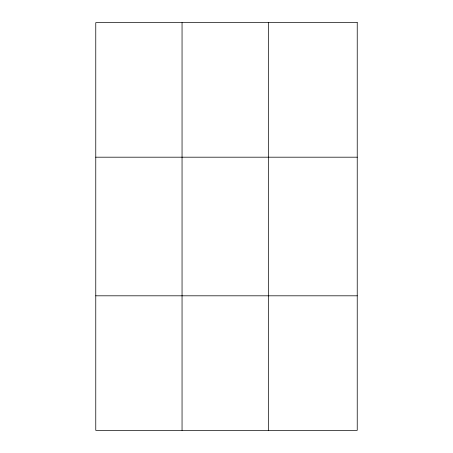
<?xml version="1.0" encoding="UTF-8"?>
<svg xmlns="http://www.w3.org/2000/svg" width="453" height="453" viewBox="0 0 453 453"><rect width="100%" height="100%" fill="white"/><g stroke="black" fill="none" stroke-linecap="round" stroke-linejoin="round"><path stroke-width="0.68" d="M182.049 430.35L182.049 22.65M268.335 430.35L268.335 22.65M95.764 157.191L357.236 157.191M95.764 295.809L357.236 295.809M357.236 22.65L357.236 430.35L95.764 430.35L95.764 22.65L357.236 22.65"/></g></svg>
